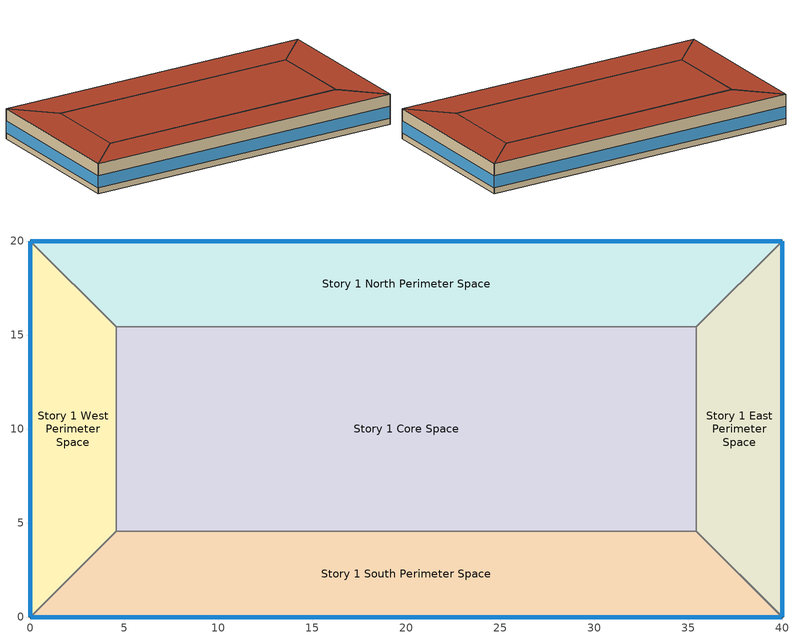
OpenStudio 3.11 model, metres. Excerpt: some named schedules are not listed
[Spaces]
Story 1 West Perimeter Space
 floor ground: 0,20 4.57,15.43 4.57,4.57 0,0 z0
 wall outside: 0,20 0,0 z0:3.8
 wall to Story 1 North Perimeter Space: 4.57,15.43 0,20 z0:3.8
 wall to Story 1 Core Space: 4.57,4.57 4.57,15.43 z0:3.8
 wall to Story 1 South Perimeter Space: 0,0 4.57,4.57 z0:3.8
 window: 0,19.97 0,0.03 z0.76:2.28
 roof outside: 0,0 4.57,4.57 4.57,15.43 0,20 z3.8
Story 1 North Perimeter Space
 floor ground: 40,20 35.43,15.43 4.57,15.43 0,20 z0
 wall outside: 40,20 0,20 z0:3.8
 wall to Story 1 East Perimeter Space: 35.43,15.43 40,20 z0:3.8
 wall to Story 1 Core Space: 4.57,15.43 35.43,15.43 z0:3.8
 window: 39.97,20 0.03,20 z0.76:2.28
 roof outside: 35.43,15.43 40,20 0,20 4.57,15.43 z3.8
Story 1 East Perimeter Space
 floor ground: 40,20 40,0 35.43,4.57 35.43,15.43 z0
 wall outside: 40,0 40,20 z0:3.8
 wall to Story 1 South Perimeter Space: 35.43,4.57 40,0 z0:3.8
 wall to Story 1 Core Space: 35.43,15.43 35.43,4.57 z0:3.8
 window: 40,0.03 40,19.97 z0.76:2.28
 roof outside: 40,0 40,20 35.43,15.43 35.43,4.57 z3.8
Story 1 South Perimeter Space
 floor ground: 35.43,4.57 40,0 0,0 4.57,4.57 z0
 wall outside: 0,0 40,0 z0:3.8
 wall to Story 1 Core Space: 35.43,4.57 4.57,4.57 z0:3.8
 window: 0.03,0 39.97,0 z0.76:2.28
 roof outside: 40,0 35.43,4.57 4.57,4.57 0,0 z3.8
Story 1 Core Space
 floor ground: 35.43,15.43 35.43,4.57 4.57,4.57 4.57,15.43 z0
 roof outside: 35.43,4.57 35.43,15.43 4.57,15.43 4.57,4.57 z3.8
[Building]
Small Office: North Axis {deg}=-0; Space Type=ASHRAE 189.1-2009 ClimateZone 4-8 SmallOffice; Default Construction Set=ASHRAE 189.1-2009 ClimateZone 5 (smoff) ConstSet
[ClimateZones]
Climate Zone Institution Name 1=ASHRAE; Climate Zone Document Name 1=ANSI/ASHRAE Standard 169; Climate Zone Document Year 1=2006; Climate Zone Institution Name 2=CEC; Climate Zone Document Name 2=California Climate Zone Descriptions; Climate Zone Document Year 2=1995
[Site]
Site 1: Latitude {deg}=43.67; Longitude {deg}=-79.63; Time Zone {hr}=-5; Elevation {m}=173
[SizingPeriod:DesignDay] Barometric Pressure {Pa}=99264; Sky Clearness=0; Rain Indicator=No; Snow Indicator=No; Day of Month=21; Daylight Saving Time Indicator=No; Dry-Bulb Temperature Range Modifier Type=DefaultMultipliers
Name | Maximum Dry-Bulb Temperature {C} | Daily Dry-Bulb Temperature Range {deltaC} | Wind Speed {m/s} | Wind Direction {deg} | Month | Day Type | Humidity Condition Type | Wetbulb or DewPoint at Maximum Dry-Bulb {C} | Solar Model Indicator | ASHRAE Clear Sky Optical Depth for Beam Irradiance | ASHRAE Clear Sky Optical Depth for Diffuse Irradiance | Enthalpy at Maximum Dry-Bulb {J/kg}
Toronto Int'l Ann Clg .4% Condns DB=>MWB | 31.2 | 10.2 | 5.8 | 270 | 7 | SummerDesignDay | Wetbulb | 22.2 | ASHRAETau | 0.473 | 1.952
Toronto Int'l Ann Clg .4% Condns WB=>MDB | 29 | 10.2 | 5.8 | 270 | 7 | SummerDesignDay | Wetbulb | 23.6 | ASHRAETau | 0.473 | 1.952
Toronto Int'l Ann Clg .4% Condns Enth=>MDB | 29.1 | 10.2 | 5.8 | 270 | 7 | SummerDesignDay | Enthalpy |  | ASHRAETau | 0.473 | 1.952 | 71300
Toronto Int'l Ann Htg 99.6% Condns DB | -18.8 | 0 | 4.3 | 340 | 1 | WinterDesignDay | Wetbulb | -18.8 | ASHRAEClearSky
[Construction]
000 ExtSlabCarpet 4in ClimateZone 1-8: MAT-CC05 4 HW CONCRETE, CP02 CARPET PAD
000 Exterior Door: 000 F08 Metal surface, 000 I01 25mm insulation board
000 Exterior Window: 000 Clear 3mm, 000 Air 13mm, 000 Clear 3mm
000 Interior Ceiling: 000 M11 100mm lightweight concrete, 000 F05 Ceiling air space resistance, 000 F16 Acoustic tile
000 Interior Door; 000 Interior Partition: 000 G05 25mm wood
000 Interior Floor: 000 F16 Acoustic tile, 000 F05 Ceiling air space resistance, 000 M11 100mm lightweight concrete
000 Interior Wall: 000 G01a 19mm gypsum board, 000 F04 Wall air space resistance, 000 G01a 19mm gypsum board
000 Interior Window: 000 Clear 3mm
ASHRAE 189.1-2009 ExtRoof IEAD ClimateZone 2-5: Roof Membrane, Roof Insulation [21], Metal Decking
ASHRAE 189.1-2009 ExtWall Mass ClimateZone 5: 1IN Stucco, 8IN Concrete HW, Wall Insulation [40], 1/2IN Gypsum
ASHRAE 189.1-2009 ExtWindow ClimateZone 4-5: Theoretical Glass [207]
[DefaultConstructionSet]
ASHRAE 189.1-2009 ClimateZone 5 (smoff) ConstSet: Default Exterior Surface Constructions=ASHRAE 189.1-2009 ClimateZone 5 (smoff) Exterior DefSurfCons; Default Interior Surface Constructions=000 Interior DefSurfCons; Default Ground Contact Surface Constructions=000 Ground DefSurfCons; Default Exterior SubSurface Constructions=ASHRAE 189.1-2009 ClimateZone 5 (smoff) Exterior DefSubCons; Default Interior SubSurface Constructions=000 Interior DefSubCons; Interior Partition Construction=000 Interior Partition
[DefaultSubSurfaceConstructions] Glass Door Construction=000 Exterior Window; Skylight Construction=000 Exterior Window; Tubular Daylight Dome Construction=000 Interior Window; Tubular Daylight Diffuser Construction=000 Interior Window
Name | Fixed Window Construction | Operable Window Construction | Door Construction
000 Interior DefSubCons | 000 Interior Window | 000 Interior Window | 000 Interior Door
ASHRAE 189.1-2009 ClimateZone 5 (smoff) Exterior DefSubCons | ASHRAE 189.1-2009 ExtWindow ClimateZone 4-5 | ASHRAE 189.1-2009 ExtWindow ClimateZone 4-5 | 000 Exterior Door
[DefaultSurfaceConstructions]
Name | Floor Construction | Wall Construction | Roof Ceiling Construction
000 Ground DefSurfCons | 000 ExtSlabCarpet 4in ClimateZone 1-8 | 000 ExtSlabCarpet 4in ClimateZone 1-8 | 000 ExtSlabCarpet 4in ClimateZone 1-8
000 Interior DefSurfCons | 000 Interior Floor | 000 Interior Wall | 000 Interior Ceiling
ASHRAE 189.1-2009 ClimateZone 5 (smoff) Exterior DefSurfCons | 000 ExtSlabCarpet 4in ClimateZone 1-8 | ASHRAE 189.1-2009 ExtWall Mass ClimateZone 5 | ASHRAE 189.1-2009 ExtRoof IEAD ClimateZone 2-5
[Material]
Name | Roughness | Thickness {m} | Conductivity {W/m-K} | Density {kg/m3} | Specific Heat {J/kg-K} | Thermal Absorptance | Solar Absorptance | Visible Absorptance
000 F08 Metal surface | Smooth | 0.0008 | 45.28 | 7824 | 500
000 F16 Acoustic tile | MediumSmooth | 0.0191 | 0.06 | 368 | 590
000 G01a 19mm gypsum board | MediumSmooth | 0.019 | 0.16 | 800 | 1090
000 G05 25mm wood | MediumSmooth | 0.0254 | 0.15 | 608 | 1630
000 I01 25mm insulation board | MediumRough | 0.0254 | 0.03 | 43 | 1210
000 M11 100mm lightweight concrete | MediumRough | 0.1016 | 0.53 | 1280 | 840
1/2IN Gypsum | Smooth | 0.0127 | 0.16 | 784.9 | 830 | 0.9 | 0.92 | 0.92
1IN Stucco | Smooth | 0.0253 | 0.6918 | 1858 | 837 | 0.9 | 0.92 | 0.92
8IN Concrete HW | MediumRough | 0.2033 | 1.7296 | 2243 | 837 | 0.9 | 0.65 | 0.65
MAT-CC05 4 HW CONCRETE | Rough | 0.1016 | 1.311 | 2240 | 836.8 | 0.9 | 0.7 | 0.7
Metal Decking | MediumSmooth | 0.0015 | 45.006 | 7680 | 418.4 | 0.9 | 0.7 | 0.3
Roof Insulation [21] | MediumRough | 0.2105 | 0.049 | 265 | 836.8 | 0.9 | 0.7 | 0.7
Roof Membrane | VeryRough | 0.0095 | 0.16 | 1121.29 | 1460 | 0.9 | 0.7 | 0.7
Wall Insulation [40] | MediumRough | 0.0794 | 0.0432 | 91 | 837 | 0.9 | 0.5 | 0.5
[Material:AirGap]
Name | Thermal Resistance
000 F04 Wall air space resistance | 0.15
000 F05 Ceiling air space resistance | 0.18
[Material:NoMass]
CP02 CARPET PAD: Roughness=VeryRough; Thermal Resistance=0.2165; Thermal Absorptance=0.9; Solar Absorptance=0.7; Visible Absorptance=0.8
[WindowMaterial:Gas]
000 Air 13mm: Gas Type=Air; Thickness=0.0127
[WindowMaterial:Glazing] Optical Data Type=SpectralAverage; Thickness=0.003; Infrared Transmittance at Normal Incidence=0
Name | Solar Transmittance at Normal Incidence | Front Side Solar Reflectance at Normal Incidence | Back Side Solar Reflectance at Normal Incidence | Visible Transmittance at Normal Incidence | Front Side Visible Reflectance at Normal Incidence | Back Side Visible Reflectance at Normal Incidence | Front Side Infrared Hemispherical Emissivity | Back Side Infrared Hemispherical Emissivity | Conductivity | Dirt Correction Factor for Solar and Visible Transmittance | Solar Diffusing
000 Clear 3mm | 0.837 | 0.075 | 0.075 | 0.898 | 0.081 | 0.081 | 0.84 | 0.84 | 0.9
Theoretical Glass [207] | 0.3311 | 0.6189 | 0.6189 | 0.44 | 0.51 | 0.51 | 0.9 | 0.9 | 0.0133 | 1 | No
[DefaultScheduleSet]
Name | Number of People Schedule | People Activity Level Schedule | Lighting Schedule | Electric Equipment Schedule | Infiltration Schedule
SmallOffice Schedules | Small Office Bldg Occ | Small Office Activity | Small Office Bldg Light | Small Office Bldg Equip | Small Office Infil Quarter On
Space Function Dwelling units general Schedule Set | NECB-G-Occupancy | NECB-Activity |  | NECB-G-Electric-Equipment
[DesignSpecification:OutdoorAir] Outdoor Air Method=Sum
Name | Outdoor Air Flow per Person | Outdoor Air Flow per Floor Area | Outdoor Air Flow Rate | Outdoor Air Flow Air Changes per Hour | Outdoor Air Flow per Person {m3/s-person} | Outdoor Air Flow per Floor Area {m3/s-m2}
SmallOffice Outdoor Air | 0.0107645 | 0 | 0 | 0
Space Function Dwelling units general Ventilation |  |  |  |  | 0.00235974 | 0.0003048
[ElectricEquipment]
Name | Electric Equipment Definition | Space or SpaceType
ASHRAE 189.1-2009 ClimateZone 4-8 SmallOffice ElecInst | ASHRAE 189.1-2009 ClimateZone 4-8 SmallOffice ElecDef | ASHRAE 189.1-2009 ClimateZone 4-8 SmallOffice
Space Function Dwelling units general Elec Equip | Space Function Dwelling units general Elec Equip Definition | Space Function Dwelling units general
[ElectricEquipment:Definition] Design Level Calculation Method=Watts/Area
Name | Design Level | Watts per Space Floor Area | Watts per Space Floor Area {W/m2} | Fraction Radiant
ASHRAE 189.1-2009 ClimateZone 4-8 SmallOffice ElecDef | 0 | 5.81251
Space Function Dwelling units general Elec Equip Definition |  |  | 5.00182 | 0.5
[Lights]
ASHRAE 189.1-2009 ClimateZone 4-8 SmallOffice LightsInst: Lights Definition=ASHRAE 189.1-2009 ClimateZone 4-8 SmallOffice LightsDef; Space or SpaceType=ASHRAE 189.1-2009 ClimateZone 4-8 SmallOffice
[Lights:Definition]
ASHRAE 189.1-2009 ClimateZone 4-8 SmallOffice LightsDef: Design Level Calculation Method=Watts/Area; Lighting Level=0; Watts per Space Floor Area=9.68752
[People] Clothing Insulation Calculation Method=ClothingInsulationSchedule
Name | People Definition | Space or SpaceType | Work Efficiency Schedule | Clothing Insulation Schedule | Air Velocity Schedule | Multiplier
ASHRAE 189.1-2009 ClimateZone 4-8 SmallOffice PeopInst | SmallOffice PeopDef | ASHRAE 189.1-2009 ClimateZone 4-8 SmallOffice
Space Function Dwelling units general People | Space Function Dwelling units general People Definition | Space Function Dwelling units general | Work Efficiency Schedule | Clothing Schedule | Air Velocity Schedule | 1
[People:Definition] Number of People Calculation Method=People/Area; Fraction Radiant=0.3
Name | Number of People {people} | People per Space Floor Area {person/m2}
SmallOffice PeopDef | 0 | 0.0538196
Space Function Dwelling units general People Definition |  | 0.0400145
[SpaceInfiltration:DesignFlowRate] Density Basis=Outdoor
Name | Space or SpaceType | Design Flow Rate Calculation Method | Design Flow Rate {m3/s} | Air Changes per Hour {1/hr} | Schedule | Flow per Exterior Surface Area {m3/s-m2}
ASHRAE 189.1-2009 ClimateZone 4-8 SmallOffice Infil | ASHRAE 189.1-2009 ClimateZone 4-8 SmallOffice | AirChanges/Hour | 0 | 0.41
Space Function Dwelling units general Infiltration | Space Function Dwelling units general | Flow/ExteriorArea |  |  | Always On | 0.000250063
[SpaceType]
Name | Default Schedule Set | Design Specification Outdoor Air Object | Standards Building Type | Standards Space Type
ASHRAE 189.1-2009 ClimateZone 4-8 SmallOffice | SmallOffice Schedules | SmallOffice Outdoor Air
Space Function Dwelling units general | Space Function Dwelling units general Schedule Set | Space Function Dwelling units general Ventilation | Space Function | Dwelling units general
[ThermostatSetpoint:DualSetpoint] Heating Setpoint Temperature Schedule=Small Office HtgSetp; Cooling Setpoint Temperature Schedule=Small Office ClgSetp
Thermal Zone 1 Thermostat; Thermal Zone 2 Thermostat; Thermal Zone 3 Thermostat; Thermal Zone 4 Thermostat; Thermal Zone 5 Thermostat
[BuildingStory]
Story 1: Nominal Z Coordinate {m}=0; Nominal Floor to Floor Height {m}=3.8
[Space] Space Type=Space Function Dwelling units general; Building Story=Story 1
Name | Thermal Zone
Story 1 West Perimeter Space | Thermal Zone 2
Story 1 North Perimeter Space | Thermal Zone 3
Story 1 East Perimeter Space | Thermal Zone 4
Story 1 South Perimeter Space | Thermal Zone 1
Story 1 Core Space | Thermal Zone 5
[ThermalZone] Use Ideal Air Loads=No
Name | Thermostat
Thermal Zone 1 | Thermal Zone 1 Thermostat
Thermal Zone 2 | Thermal Zone 2 Thermostat
Thermal Zone 3 | Thermal Zone 3 Thermostat
Thermal Zone 4 | Thermal Zone 4 Thermostat
Thermal Zone 5 | Thermal Zone 5 Thermostat
[Sizing:Zone] Zone Cooling Design Supply Air Temperature Input Method=SupplyAirTemperature; Zone Cooling Design Supply Air Temperature {C}=14; Zone Cooling Design Supply Air Temperature Difference {deltaC}=11.11; Zone Heating Design Supply Air Temperature Input Method=SupplyAirTemperature; Zone Heating Design Supply Air Temperature {C}=40; Zone Heating Design Supply Air Temperature Difference {deltaC}=11.11; Zone Cooling Design Supply Air Humidity Ratio {kg-H2O/kg-air}=0.008; Zone Heating Design Supply Air Humidity Ratio {kg-H2O/kg-air}=0.008; Cooling Design Air Flow Method=DesignDay; Heating Design Air Flow Method=DesignDay; Account for Dedicated Outdoor Air System=No; Dedicated Outdoor Air System Control Strategy=NeutralSupplyAir; Dedicated Outdoor Air Low Setpoint Temperature for Design {C}=Autosize; Dedicated Outdoor Air High Setpoint Temperature for Design {C}=Autosize; Zone Load Sizing Method=Sensible Load Only No Latent Load; Zone Latent Cooling Design Supply Air Humidity Ratio Input Method=HumidityRatioDifference; Zone Cooling Design Supply Air Humidity Ratio Difference {kgWater/kgDryAir}=0.005; Zone Latent Heating Design Supply Air Humidity Ratio Input Method=HumidityRatioDifference; Zone Humidification Design Supply Air Humidity Ratio Difference {kgWater/kgDryAir}=0.005; Sizing Option=Coincident; Heating Coil Sizing Method=None; Maximum Heating Capacity To Cooling Load Sizing Ratio {W/W}=1
Thermal Zone 1; Thermal Zone 2; Thermal Zone 3; Thermal Zone 4; Thermal Zone 5
[Zone equipment]
Thermal Zone 1: Thermal Zone 1 PTAC, Zone HVAC Baseboard Convective Electric 1
Thermal Zone 2: Thermal Zone 2 PTAC, Zone HVAC Baseboard Convective Electric 2
Thermal Zone 3: Thermal Zone 3 PTAC, Zone HVAC Baseboard Convective Electric 3
Thermal Zone 4: Thermal Zone 4 PTAC, Zone HVAC Baseboard Convective Electric 4
Thermal Zone 5: Thermal Zone 5 PTAC, Zone HVAC Baseboard Convective Electric 5
[Coil:Heating:Electric] Availability Schedule=Always Off Discrete; Nominal Capacity {W}=0
Thermal Zone 1 PTAC No Heat; Thermal Zone 2 PTAC No Heat; Thermal Zone 3 PTAC No Heat; Thermal Zone 4 PTAC No Heat; Thermal Zone 5 PTAC No Heat
[Coil:Cooling:DX:SingleSpeed] Availability Schedule=Always On Discrete; Rated Total Cooling Capacity {W}=autosize; Rated Sensible Heat Ratio=autosize; Rated COP {W/W}=3; Rated Air Flow Rate {m3/s}=autosize; Rated Evaporator Fan Power Per Volume Flow Rate 2017 {W/(m3/s)}=773.3; Rated Evaporator Fan Power Per Volume Flow Rate 2023 {W/(m3/s)}=934.4; Minimum Outdoor Dry-Bulb Temperature for Compressor Operation {C}=-25; Nominal Time for Condensate Removal to Begin {s}=0; Ratio of Initial Moisture Evaporation Rate and Steady State Latent Capacity=0; Maximum Cycling Rate {cycles/hr}=0; Latent Capacity Time Constant {s}=0; Condenser Type=AirCooled; Evaporative Condenser Effectiveness=0.9; Evaporative Condenser Air Flow Rate {m3/s}=autosize; Evaporative Condenser Pump Rated Power Consumption {W}=autosize; Crankcase Heater Capacity {W}=0; Maximum Outdoor Dry-Bulb Temperature for Crankcase Heater Operation {C}=10; Basin Heater Capacity {W/K}=0; Basin Heater Setpoint Temperature {C}=2
Name | Total Cooling Capacity Function of Temperature Curve | Total Cooling Capacity Function of Flow Fraction Curve | Energy Input Ratio Function of Temperature Curve | Energy Input Ratio Function of Flow Fraction Curve | Part Load Fraction Correlation Curve
Thermal Zone 1 PTAC 1spd DX AC Clg Coil | Curve Biquadratic 1 | Curve Quadratic 1 | Curve Biquadratic 2 | Curve Quadratic 2 | Curve Quadratic 3
Thermal Zone 2 PTAC 1spd DX AC Clg Coil | Curve Biquadratic 3 | Curve Quadratic 4 | Curve Biquadratic 4 | Curve Quadratic 5 | Curve Quadratic 6
Thermal Zone 3 PTAC 1spd DX AC Clg Coil | Curve Biquadratic 5 | Curve Quadratic 7 | Curve Biquadratic 6 | Curve Quadratic 8 | Curve Quadratic 9
Thermal Zone 4 PTAC 1spd DX AC Clg Coil | Curve Biquadratic 7 | Curve Quadratic 10 | Curve Biquadratic 8 | Curve Quadratic 11 | Curve Quadratic 12
Thermal Zone 5 PTAC 1spd DX AC Clg Coil | Curve Biquadratic 9 | Curve Quadratic 13 | Curve Biquadratic 10 | Curve Quadratic 14 | Curve Quadratic 15
[Fan:OnOff] Availability Schedule=Always On Discrete; Fan Total Efficiency=0.6; Pressure Rise {Pa}=300; Maximum Flow Rate {m3/s}=autosize; Motor Efficiency=0.8; Motor In Airstream Fraction=1
Name | Fan Power Ratio Function of Speed Ratio Curve | Fan Efficiency Ratio Function of Speed Ratio Curve
Thermal Zone 1 PTAC Fan | Fan On Off Power Curve | Fan On Off Efficiency Curve
Thermal Zone 2 PTAC Fan | Fan On Off Power Curve 1 | Fan On Off Efficiency Curve 1
Thermal Zone 3 PTAC Fan | Fan On Off Power Curve 2 | Fan On Off Efficiency Curve 2
Thermal Zone 4 PTAC Fan | Fan On Off Power Curve 3 | Fan On Off Efficiency Curve 3
Thermal Zone 5 PTAC Fan | Fan On Off Power Curve 4 | Fan On Off Efficiency Curve 4
[ZoneHVAC:PackagedTerminalAirConditioner] Availability Schedule=Always On Discrete; Supply Air Flow Rate During Cooling Operation {m3/s}=Autosize; Supply Air Flow Rate During Heating Operation {m3/s}=Autosize; Supply Air Flow Rate When No Cooling or Heating is Needed {m3/s}=Autosize; No Load Supply Air Flow Rate Control Set To Low Speed=Yes; Outdoor Air Flow Rate During Cooling Operation {m3/s}=Autosize; Outdoor Air Flow Rate During Heating Operation {m3/s}=Autosize; Outdoor Air Flow Rate When No Cooling or Heating is Needed {m3/s}=Autosize; Fan Placement=DrawThrough; Supply Air Fan Operating Mode Schedule=Always Off Discrete
Name | Supply Air Fan | Heating Coil | Cooling Coil
Thermal Zone 1 PTAC | Thermal Zone 1 PTAC Fan | Thermal Zone 1 PTAC No Heat | Thermal Zone 1 PTAC 1spd DX AC Clg Coil
Thermal Zone 2 PTAC | Thermal Zone 2 PTAC Fan | Thermal Zone 2 PTAC No Heat | Thermal Zone 2 PTAC 1spd DX AC Clg Coil
Thermal Zone 3 PTAC | Thermal Zone 3 PTAC Fan | Thermal Zone 3 PTAC No Heat | Thermal Zone 3 PTAC 1spd DX AC Clg Coil
Thermal Zone 4 PTAC | Thermal Zone 4 PTAC Fan | Thermal Zone 4 PTAC No Heat | Thermal Zone 4 PTAC 1spd DX AC Clg Coil
Thermal Zone 5 PTAC | Thermal Zone 5 PTAC Fan | Thermal Zone 5 PTAC No Heat | Thermal Zone 5 PTAC 1spd DX AC Clg Coil
[ZoneHVAC:Baseboard:Convective:Electric] Availability Schedule=Always On Discrete; Nominal Capacity {W}=autosize; Efficiency=1
Zone HVAC Baseboard Convective Electric 1; Zone HVAC Baseboard Convective Electric 2; Zone HVAC Baseboard Convective Electric 3; Zone HVAC Baseboard Convective Electric 4; Zone HVAC Baseboard Convective Electric 5
[Schedule:Constant]
Name | Value
Always On Discrete | 1
Always Off Discrete | 0
[Schedule:Ruleset]
Name | Default Day Schedule | Summer Design Day Schedule | Winter Design Day Schedule
Small Office Bldg Occ | Small Office Bldg Occ Default Schedule | Small Office Bldg Occ Summer Design Day | Small Office Bldg Occ Winter Design Day
Small Office Bldg Light | Small Office Bldg Light Default Schedule | Small Office Bldg Light Summer Design Day | Small Office Bldg Light Winter Design Day
Small Office Activity | Small Office Activity Default Schedule | Small Office Activity Summer Design Day | Small Office Activity Winter Design Day
Always On | Always On Default Schedule | Always On Summer Design Day | Always On Winter Design Day
Small Office Bldg Equip | Small Office Bldg Equip Default Schedule | Small Office Bldg Equip Summer Design Day | Small Office Bldg Equip Winter Design Day
Small Office HtgSetp | Small Office HtgSetp Default Schedule | Small Office HtgSetp Summer Design Day | Small Office HtgSetp Winter Design Day
Small Office Infil Quarter On | Small Office Infil Quarter On Default Schedule | Small Office Infil Quarter On Summer Design Day | Small Office Infil Quarter On Winter Design Day
Small Office ClgSetp | Small Office ClgSetp Default Schedule | Small Office ClgSetp Summer Design Day | Small Office ClgSetp Winter Design Day
Clothing Schedule | Clothing Schedule Default Winter Clothes
Air Velocity Schedule | Air Velocity Schedule Default
Work Efficiency Schedule | Work Efficiency Schedule Default
NECB-G-Occupancy | NECB-G-Occupancy Default
NECB-Activity | NECB-Activity Default | NECB-Activity Summer Design Day | NECB-Activity Winter Design Day
NECB-G-Electric-Equipment | NECB-G-Electric-Equipment Default
[Schedule:Day]
Small Office Bldg Occ Default Schedule: No, 6, 0, 0, 7, 0, 0.1, 8, 0, 0.2, 12, 0, 0.95, 13, 0, 0.5, 17, 0, 0.95, 18, 0, 0.3, 20, 0, 0.1, 24, 0, 0.05
Small Office Bldg Occ Summer Design Day: No, 6, 0, 0, 22, 0, 1, 24, 0, 0.05
Small Office Bldg Occ Winter Design Day; Small Office Bldg Light Winter Design Day; Small Office Bldg Equip Winter Design Day: No, 24, 0, 0
Small Office Bldg Light Default Schedule: No, 5, 0, 0.05, 7, 0, 0.1, 8, 0, 0.3, 17, 0, 0.9, 18, 0, 0.5, 20, 0, 0.3, 22, 0, 0.2, 23, 0, 0.1, 24, 0, 0.05
Small Office Bldg Light Summer Design Day; Small Office Bldg Equip Summer Design Day: No, 24, 0, 1
Small Office Activity Default Schedule; Small Office Activity Winter Design Day; Small Office Activity Summer Design Day: No, 24, 0, 120
Small Office Bldg Equip Default Schedule: No, 8, 0, 0.4, 12, 0, 0.9, 13, 0, 0.8, 17, 0, 0.9, 18, 0, 0.5, 24, 0, 0.4
Small Office HtgSetp Default Schedule: No, 6, 0, 15.6, 22, 0, 21, 24, 0, 15.6
Small Office HtgSetp Winter Design Day: No, 24, 0, 21
Small Office HtgSetp Summer Design Day: No, 24, 0, 15.6
Small Office Infil Quarter On Default Schedule; Small Office Infil Quarter On Summer Design Day: No, 6, 0, 1, 22, 0, 0.25, 24, 0, 1
Small Office Infil Quarter On Winter Design Day: No, 6, 0, 1, 18, 0, 0.25, 24, 0, 1
Small Office ClgSetp Default Schedule; Small Office ClgSetp Summer Design Day: No, 6, 0, 26.7, 22, 0, 24, 24, 0, 26.7
Small Office ClgSetp Winter Design Day: No, 24, 0, 26.7
[Schedule:Rule] Apply Monday=No; Apply Tuesday=No; Apply Wednesday=No; Apply Thursday=No; Apply Friday=No; Date Specification Type=DateRange; Start Month=1; Start Day=1; End Month=12; End Day=31
Name | Schedule Ruleset | Rule Order | Day Schedule | Apply Sunday | Apply Saturday
Small Office Bldg Occ Rule 2 | Small Office Bldg Occ | 1 | Small Office Bldg Occ Rule 2 Day Schedule | No | Yes
Small Office Bldg Occ Rule 1 | Small Office Bldg Occ | 0 | Small Office Bldg Occ Rule 1 Day Schedule | Yes | No
Small Office Bldg Light Rule 2 | Small Office Bldg Light | 1 | Small Office Bldg Light Rule 2 Day Schedule | No | Yes
Small Office Bldg Light Rule 1 | Small Office Bldg Light | 0 | Small Office Bldg Light Rule 1 Day Schedule | Yes | No
Small Office Bldg Equip Rule 2 | Small Office Bldg Equip | 1 | Small Office Bldg Equip Rule 2 Day Schedule | No | Yes
Small Office Bldg Equip Rule 1 | Small Office Bldg Equip | 0 | Small Office Bldg Equip Rule 1 Day Schedule | Yes | No
Small Office HtgSetp Rule 2 | Small Office HtgSetp | 1 | Small Office HtgSetp Rule 2 Day Schedule | No | Yes
Small Office HtgSetp Rule 1 | Small Office HtgSetp | 0 | Small Office HtgSetp Rule 1 Day Schedule | Yes | No
Small Office Infil Quarter On Rule 2 | Small Office Infil Quarter On | 1 | Small Office Infil Quarter On Rule 2 Day Schedule | No | Yes
Small Office Infil Quarter On Rule 1 | Small Office Infil Quarter On | 0 | Small Office Infil Quarter On Rule 1 Day Schedule | Yes | No
[Curve:Biquadratic] Minimum Value of x=17; Maximum Value of x=22; Minimum Value of y=13; Maximum Value of y=46
Name | Coefficient1 Constant | Coefficient2 x | Coefficient3 x**2 | Coefficient4 y | Coefficient5 y**2 | Coefficient6 x*y
Curve Biquadratic 1; Curve Biquadratic 3; Curve Biquadratic 5; Curve Biquadratic 7; Curve Biquadratic 9 | 0.942588 | 0.00954335 | 0.00068377 | -0.0110427 | 5.249e-06 | -9.72e-06
Curve Biquadratic 2; Curve Biquadratic 4; Curve Biquadratic 6; Curve Biquadratic 8; Curve Biquadratic 10 | 0.342414 | 0.034885 | -0.0006237 | 0.00497722 | 0.000437951 | -0.000728028
[Curve:Quadratic]
Name | Coefficient1 Constant | Coefficient2 x | Coefficient3 x**2 | Minimum Value of x | Maximum Value of x
Curve Quadratic 1; Curve Quadratic 4; Curve Quadratic 7; Curve Quadratic 10; Curve Quadratic 13 | 0.8 | 0.2 | 0 | 0.5 | 1.5
Curve Quadratic 2; Curve Quadratic 5; Curve Quadratic 8; Curve Quadratic 11; Curve Quadratic 14 | 1.1552 | -0.1808 | 0.0256 | 0.5 | 1.5
Curve Quadratic 3; Curve Quadratic 6; Curve Quadratic 9; Curve Quadratic 12; Curve Quadratic 15 | 0.85 | 0.15 | 0 | 0 | 1
[Curve:Exponent] Coefficient1 Constant=1; Coefficient2 Constant=0; Coefficient3 Constant=0; Minimum Value of x=0; Maximum Value of x=1
Fan On Off Power Curve; Fan On Off Power Curve 1; Fan On Off Power Curve 2; Fan On Off Power Curve 3; Fan On Off Power Curve 4
[Curve:Cubic] Coefficient1 Constant=1; Coefficient2 x=0; Coefficient3 x**2=0; Coefficient4 x**3=0; Minimum Value of x=0; Maximum Value of x=1
Fan On Off Efficiency Curve; Fan On Off Efficiency Curve 1; Fan On Off Efficiency Curve 2; Fan On Off Efficiency Curve 3; Fan On Off Efficiency Curve 4
